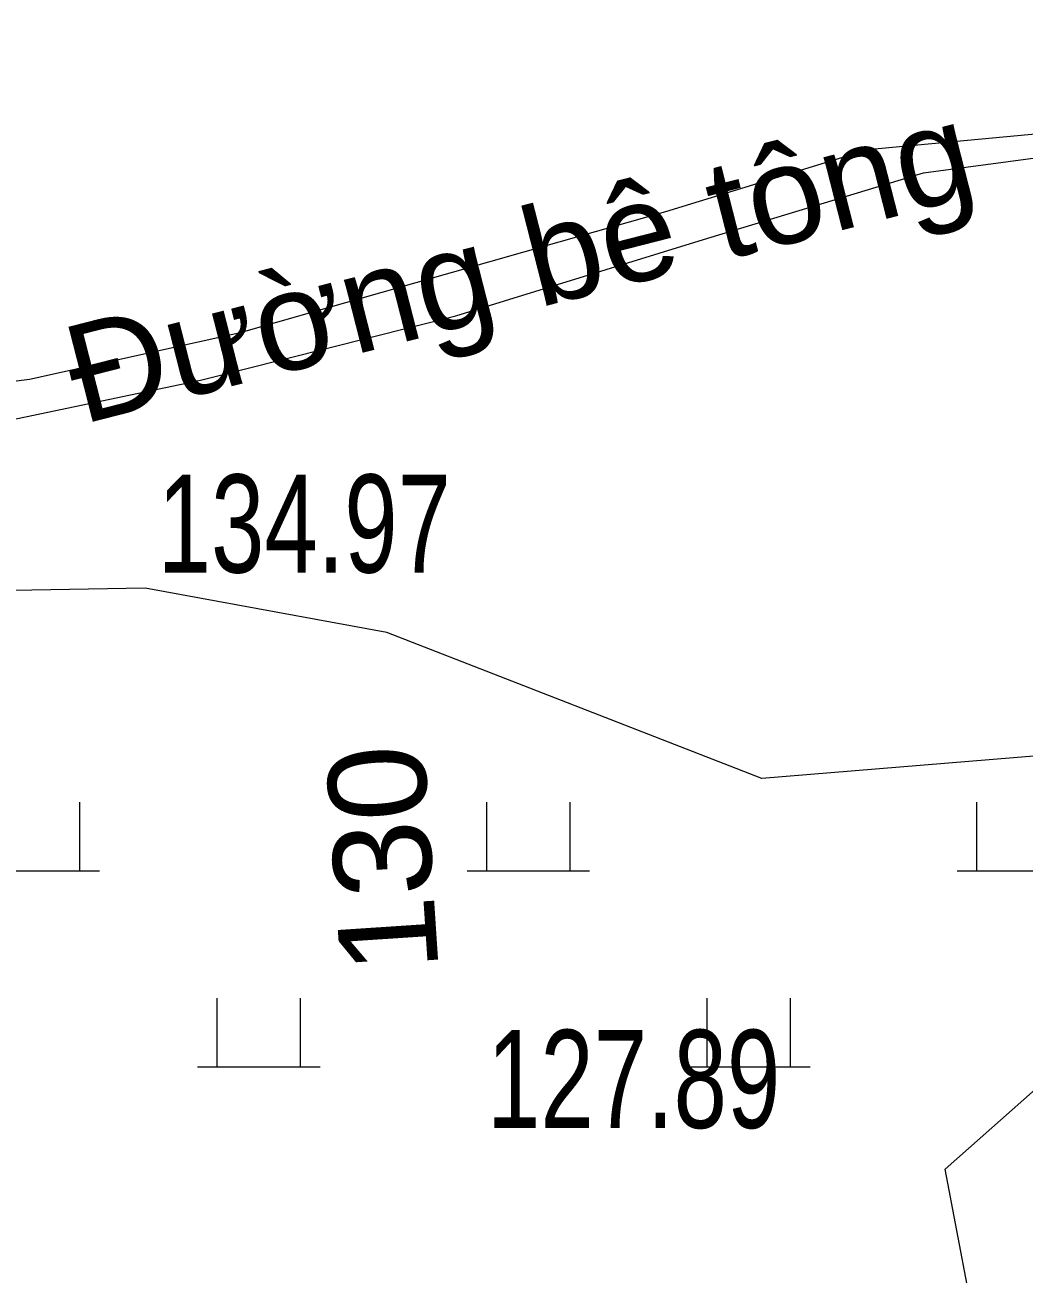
# Model space of a CAD drawing. Header units: metres. Extents: x 431006 to 434411, y 2469261 to 2473208.
# Drawn here: x 432065.2 to 432105.9, y 2471595.6 to 2471646.5 of the extents above; entities that cross this region are included whole.
import ezdxf
from ezdxf.enums import TextEntityAlignment as Align

# ---------------------------------------------------------------- set-up
doc = ezdxf.new("R2010")
doc.units = ezdxf.units.M
doc.header["$MEASUREMENT"] = 0
doc.linetypes.add('ACAD_ISO02W100', pattern=[15, 12, -3])
for name, color, linetype, lineweight in [('1', 8, 'Continuous', 18), ('CAO DO', 8, 'Continuous', 18), ('duong be tong-ks', 8, 'Continuous', 18), ('mat nuoc-ks', 8, 'DUONG_MEP_NUOC', 18), ('MH_DongMuc', 8, 'Continuous', 18), ('ranh gioi thuc vat-ks', 8, 'RAO_T_VAT', 18), ('thuc vat-ks', 8, 'Continuous', 18)]:
    doc.layers.add(name, color=color, linetype=linetype, lineweight=lineweight)
doc.styles.add('ks_ten cong trinh', font='')
doc.styles.get("Standard").update_dxf_attribs({"font": 'arial.ttf'})
doc.styles.get('ks_ten cong trinh').set_extended_font_data('.VnArial')
doc.linetypes.add('DUONG_MEP_NUOC', pattern='A,0.2,[130,ltypeshp.shx,S=0.15,R=0,X=0,Y=0.15],0.05,[130,ltypeshp.shx,S=0.15,R=0,X=0,Y=0.15],1', length=1.25)
doc.linetypes.add('RAO_T_VAT', pattern='A,0,[133,ltypeshp.shx,S=0.34,R=0,X=-0.17,Y=0],-2,[133,ltypeshp.shx,S=0.08,R=0,X=0,Y=0],-1.5,[133,ltypeshp.shx,S=0.08,R=0,X=0,Y=0],-1.5,[133,ltypeshp.shx,S=0.08,R=0,X=0,Y=0],-2', length=7)

msp = doc.modelspace()

# ---------------------------------------------------------------- hatches: boundary and pattern name
at = {"layer": 'mat nuoc-ks', "linetype": 'ACAD_ISO02W100'}
h = msp.add_hatch(dxfattribs=at)
h.set_pattern_fill('MUDST', color=9, scale=10, style=0)
edge = h.paths.add_edge_path()
edge.add_spline(control_points=[(432106.9, 2471929.873), (432106.612, 2471928.657), (432106.299, 2471926.166), (432106.471, 2471923.509), (432106.211, 2471920.963), (432108.491, 2471920.684), (432110.38, 2471920.832), (432112.372, 2471920.316), (432113.656, 2471921.262), (432113.986, 2471923.388), (432113.345, 2471925.696), (432113.651, 2471928.091), (432112.303, 2471930.029), (432109.994, 2471928.92), (432107.139, 2471930.878), (432106.9, 2471929.873)], knot_values=[0, 0, 0, 0, 3.748526, 7.269692, 8.646752, 10.241245, 12.788832, 14.991869, 15.725901, 17.304545, 20.935078, 22.945358, 24.412951, 26.914023, 30.012204, 30.012204, 30.012204, 30.012204], degree=3, periodic=0)
edge = h.paths.add_edge_path()
edge.add_spline(control_points=[(432104.432, 2471737.239), (432102.348, 2471734.385), (432098.429, 2471730.717), (432099.936, 2471723.676), (432106.007, 2471720.717), (432111.378, 2471715.607), (432119.5, 2471712.993), (432125.714, 2471710.163), (432131.251, 2471706.974), (432132.626, 2471701.366), (432131.468, 2471695.557), (432131.931, 2471688.167), (432133.385, 2471680.643), (432140.232, 2471678.49), (432145.43, 2471678.887), (432151.05, 2471680.146), (432154.74, 2471686.414), (432156.7, 2471693.545), (432159.132, 2471701.386), (432160.074, 2471710.375), (432154.109, 2471720.054), (432151.315, 2471729.944), (432145.141, 2471735.91), (432136.119, 2471735.318), (432125.689, 2471738.062), (432116.097, 2471740.556), (432109.016, 2471741.708), (432106.552, 2471741.292), (432103.229, 2471735.187), (432104.474, 2471737.296), (432104.432, 2471737.239)], knot_values=[0, 0, 0, 0, 10.600254, 13.607974, 20.049101, 29.228353, 35.974687, 45.06268, 50.31232, 53.882357, 61.48097, 67.783105, 76.721594, 81.161286, 87.753667, 92.669486, 97.380803, 108.341574, 115.159199, 122.039385, 134.62611, 147.728717, 152.886442, 158.578002, 173.510253, 184.9657, 189.566236, 193.013788, 196.199483, 196.413976, 196.413976, 196.413976, 196.413976], degree=3, periodic=0)
edge = h.paths.add_edge_path()
edge.add_spline(control_points=[(432048.016, 2471757.591), (432047.541, 2471755.845), (432046.164, 2471752.691), (432044.293, 2471748.48), (432044.368, 2471744.059), (432047.798, 2471740.533), (432051.655, 2471736.42), (432056.121, 2471730.055), (432056.872, 2471723.166), (432057.909, 2471714.827), (432068.179, 2471713.389), (432077.399, 2471715.704), (432085.473, 2471720.475), (432089.194, 2471727.589), (432089.814, 2471735.194), (432092.716, 2471742.324), (432095.395, 2471747.894), (432094.076, 2471752.731), (432089.13, 2471753.608), (432083.505, 2471754.184), (432077.083, 2471751.314), (432068.77, 2471751.571), (432060.199, 2471754.778), (432051.744, 2471750.136), (432048.333, 2471758.753), (432048.016, 2471757.591)], knot_values=[0, 0, 0, 0, 5.429097, 10.280384, 13.791283, 17.851153, 24.354071, 31.090708, 40.411746, 45.422616, 54.063596, 65.565334, 75.457545, 80.538735, 89.067504, 97.995683, 103.537521, 107.397293, 110.723712, 117.378496, 124.504856, 131.034336, 141.877582, 151.221463, 154.834371, 154.834371, 154.834371, 154.834371], degree=3, periodic=0)
edge = h.paths.add_edge_path()
edge.add_spline(control_points=[(432162.937, 2471871.79), (432160.855, 2471872.626), (432156.825, 2471873.439), (432151.387, 2471872.372), (432146.101, 2471868.305), (432145.693, 2471859.833), (432144.204, 2471852.278), (432142.887, 2471846.174), (432144.847, 2471841.175), (432151.034, 2471839.676), (432157.678, 2471837.892), (432163.526, 2471837.224), (432168.85, 2471836.714), (432170.506, 2471841.414), (432170.633, 2471846.766), (432173.532, 2471854.408), (432175.86, 2471860.206), (432176.865, 2471866.256), (432172.467, 2471868.489), (432168.404, 2471871.19), (432164.543, 2471871.145), (432162.937, 2471871.79)], knot_values=[0, 0, 0, 0, 6.732644, 11.9432, 16.239294, 25.649051, 35.207642, 40.020668, 44.096356, 49.761783, 57.645981, 64.901311, 68.469918, 71.3837, 77.981703, 85.222076, 95.127102, 97.714982, 101.998098, 107.657647, 112.848836, 112.848836, 112.848836, 112.848836], degree=3, periodic=0)
edge = h.paths.add_edge_path()
edge.add_spline(control_points=[(432086.883, 2471893.323), (432083.24, 2471893.436), (432074.764, 2471890.243), (432075.244, 2471877.969), (432074.82, 2471868.24), (432080.944, 2471859.117), (432088.786, 2471854.138), (432098.184, 2471853.576), (432102.492, 2471858.374), (432105.096, 2471864.211), (432112.967, 2471864.736), (432119.998, 2471861.906), (432125.814, 2471857.146), (432133.377, 2471858.149), (432137.3, 2471867.058), (432142.763, 2471873.707), (432143.093, 2471882.884), (432135.674, 2471888.278), (432127.237, 2471893.998), (432115.963, 2471898.54), (432104.043, 2471898.117), (432094.444, 2471896.524), (432088.56, 2471893.271), (432086.883, 2471893.323)], knot_values=[0, 0, 0, 0, 10.936208, 21.37055, 33.223601, 39.880666, 53.17405, 60.178288, 65.513331, 71.492321, 78.034829, 86.194204, 94.477576, 99.485948, 106.452671, 121.354315, 125.331891, 132.123218, 146.243592, 157.310476, 167.466603, 181.547362, 186.581635, 186.581635, 186.581635, 186.581635], degree=3, periodic=0)
h.paths.add_polyline_path([(432114.848, 2471572.331), (432121.655, 2471575.732), (432127.843, 2471579.133), (432141.044, 2471574.805), (432150.12, 2471572.537), (432156.514, 2471573.877), (432161.568, 2471581.195), (432169.406, 2471593.975), (432184.392, 2471616.6), (432187.589, 2471624.124), (432179.751, 2471624.124), (432171.706, 2471618.558), (432167.065, 2471608.664), (432159.639, 2471597.121), (432155.617, 2471594.647), (432144.272, 2471595.987), (432133.649, 2471600.006), (432116.089, 2471598.415), (432107.013, 2471596.766), (432109.695, 2471585.326)])
h.paths.add_polyline_path([(432031.144, 2471528.096), (432019.458, 2471528.096), (432007.22, 2471524.694), (432000.319, 2471516.97), (431995.626, 2471508.97), (431995.626, 2471502.073), (431998.939, 2471497.751), (432007.956, 2471497.751), (432018.446, 2471499.59), (432036.665, 2471504.096), (432040.713, 2471507.039), (432041.634, 2471512.464), (432037.217, 2471526.257)])
h.paths.add_polyline_path([(432152.334, 2471852.541), (432160.288, 2471852.541), (432160.288, 2471861.375), (432152.334, 2471861.375)], flags=24)
h.paths.add_polyline_path([(432104.685, 2471877.495), (432112.638, 2471877.495), (432112.638, 2471886.329), (432104.685, 2471886.329)], flags=24)
h.paths.add_polyline_path([(432132.68, 2471713.332), (432140.633, 2471713.332), (432140.633, 2471722.166), (432132.68, 2471722.166)], flags=24)
h.paths.add_polyline_path([(432069.218, 2471733.077), (432077.171, 2471733.077), (432077.171, 2471741.911), (432069.218, 2471741.911)], flags=24)
h.paths.add_polyline_path([(432145.906, 2471581.377), (432153.86, 2471581.377), (432153.86, 2471590.211), (432145.906, 2471590.211)], flags=24)
h.paths.add_polyline_path([(432013.121, 2471507.925), (432021.075, 2471507.925), (432021.075, 2471516.759), (432013.121, 2471516.759)], flags=24)
at = {"layer": 'thuc vat-ks'}
h = msp.add_hatch(dxfattribs=at)
h.set_pattern_fill('223', color=9, scale=20, style=0, pattern_type=2)
h.set_pattern_definition([(0, (12.2, 4), (0, 20), [5, -15]), (0, (3.2, 12), (0, 20), [5, -15]), (90, (13, 4), (-20, 1e-15), [2.8, -17.2]), (90, (4, 12), (-20, 1e-15), [2.8, -17.2]), (90, (7.4, 12), (-20, 1e-15), [2.8, -17.2]), (90, (16.4, 4), (-20, 1e-15), [2.8, -17.2])])
h.paths.add_polyline_path([(432064.662, 2471523.012), (432058.826, 2471505.109), (432058.409, 2471498.031), (432062.369, 2471493.451), (432065.704, 2471491.578), (432078.627, 2471494.492), (432089.882, 2471498.864), (432106.765, 2471501.154), (432123.439, 2471489.912), (432140.114, 2471482.626), (432159.707, 2471477.422), (432163.25, 2471477.838), (432164.084, 2471481.377), (432144.908, 2471489.496), (432136.362, 2471494.076), (432136.154, 2471503.027), (432144.499, 2471509.743), (432160.132, 2471509.951), (432169.303, 2471528.687), (432182.236, 2471548.306), (432185.154, 2471555.801), (432182.027, 2471560.797), (432173.273, 2471561.629), (432160.35, 2471556.425), (432149.512, 2471553.302), (432143.884, 2471554.76), (432142.425, 2471568.499), (432132.876, 2471571.778), (432121.899, 2471569.732), (432115.898, 2471568.562), (432110.043, 2471572.217), (432106.53, 2471579.818), (432102.721, 2471599.837), (432106.877, 2471603.527), (432124.888, 2471604.449), (432130.776, 2471605.026), (432136.895, 2471609.984), (432146.022, 2471629.394), (432143.829, 2471632.277), (432130.552, 2471634.122), (432128.358, 2471628.356), (432125.01, 2471620.4), (432120.161, 2471618.555), (432109.308, 2471616.94), (432095.242, 2471615.777), (432079.938, 2471621.736), (432070.082, 2471623.549), (432055.426, 2471623.29), (432048.034, 2471620.052), (432048.164, 2471605.674), (432055.037, 2471601.529), (432070.644, 2471592.225), (432078.321, 2471584.308), (432080.939, 2471576.135), (432078.157, 2471561.588), (432085.395, 2471537.656), (432086.443, 2471528.766), (432080.945, 2471525.89)])

# ---------------------------------------------------------------- linework, layer by layer
at = {"layer": 'duong be tong-ks', "color": 9, "linetype": 'Continuous', "lineweight": 0}
for points in [[(432180.355, 2471632.474), (432171.133, 2471633.267), (432162.175, 2471634.929), (432144.087, 2471638.41), (432130.934, 2471639.997), (432115.233, 2471642.192), (432107.712, 2471642.192), (432099.548, 2471641.436), (432091.308, 2471638.906), (432073.897, 2471633.951), (432065.355, 2471632.063), (432055.83, 2471630.854), (432038.199, 2471628.883), (432027.88, 2471627.296), (432018.734, 2471627.296), (432012.422, 2471627.9), (432005.996, 2471630.847), (431995.436, 2471637.584)], [(431990.082, 2471639.137), (432001.799, 2471630.965), (432009.933, 2471626.375), (432017.492, 2471624.834), (432027.212, 2471625.52), (432039.085, 2471627.235), (432049.304, 2471628.311), (432062.919, 2471630.068), (432072.337, 2471632.036), (432082.753, 2471634.657), (432093.032, 2471637.825), (432101.835, 2471640.5), (432107.021, 2471641.183), (432113.945, 2471641.183), (432121.209, 2471640.168), (432141.473, 2471636.885), (432154.511, 2471634.632), (432163.102, 2471632.763), (432175.09, 2471630.936)]]:
    msp.add_lwpolyline(points, dxfattribs=at)
at = {"layer": 'ranh gioi thuc vat-ks', "color": 9, "lineweight": 0, "ltscale": 3}
msp.add_lwpolyline([(432106.53, 2471579.818), (432102.721, 2471599.837), (432106.877, 2471603.527), (432124.888, 2471604.449), (432130.776, 2471605.026), (432136.895, 2471609.984), (432146.022, 2471629.394), (432143.829, 2471632.277), (432130.552, 2471634.122), (432128.358, 2471628.356), (432125.01, 2471620.4), (432120.161, 2471618.555), (432109.308, 2471616.94), (432095.242, 2471615.777), (432079.938, 2471621.736), (432070.082, 2471623.549), (432055.426, 2471623.29)], dxfattribs=at)

# ---------------------------------------------------------------- texts
at = {"layer": '1', "color": 9, "linetype": 'Continuous', "style": 'ks_ten cong trinh'}
msp.add_text('§\xadêng bª t«ng', height=4, rotation=14.3421, dxfattribs=at).set_placement((432085.832, 2471634.91), align=Align.CENTER)
at = {"layer": 'CAO DO', "color": 9, "lineweight": 0, "width": 0.7}
for s, p in [('134.97', (432070.592, 2471624.184, 134.97)), ('127.89', (432084.028, 2471601.522, 127.886))]:
    msp.add_text(s, height=4, dxfattribs=at).set_placement(p)
at = {"layer": 'MH_DongMuc', "color": 9, "lineweight": 0}
msp.add_text('130', height=4, rotation=93.7837, dxfattribs=at).set_placement((432079.752, 2471612.487, 130), align=Align.MIDDLE)

doc.saveas('drawing.dxf')
